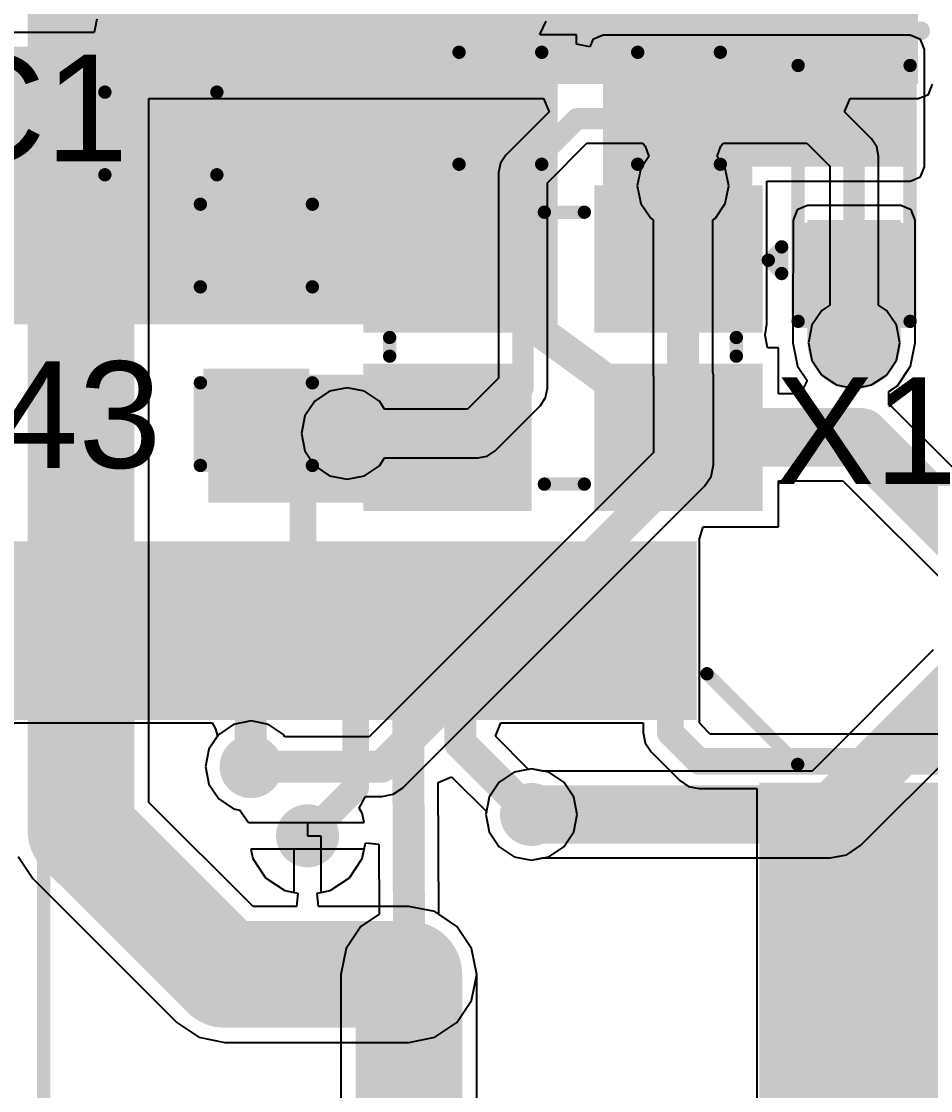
# Model space of a CAD drawing. Header units: millimetres. Extents: x -0.25 to 4.68, y -0.29 to 2.93.
# Drawn here: x 2.9557 to 3.2967, y 1.5314 to 1.9325 of the extents above; entities that cross this region are included whole.
import ezdxf

# ---------------------------------------------------------------- set-up
doc = ezdxf.new("R2010")
doc.units = ezdxf.units.MM
doc.header["$MEASUREMENT"] = 0
for name, color, linetype in [('BottomLayer', 5, 'Continuous'), ('BottomSolder', 6, 'Continuous'), ('Mechanical1', 6, 'Continuous'), ('TopLayer', 1, 'Continuous'), ('TopOverlay', 2, 'Continuous'), ('TopPaste', 8, 'Continuous'), ('TopSolder', 216, 'Continuous'), ('ViaHoleLayer', 16, 'Continuous')]:
    doc.layers.add(name, color=color, linetype=linetype)
doc.styles.add('Arial', font='arial.ttf', dxfattribs={"height": 0.2})

# ---------------------------------------------------------------- blocks, each defined once
blk = doc.blocks.new('ZIO_101954_12')
at = {"layer": 'TopOverlay', "const_width": 0.005}
blk.add_lwpolyline([(0.719, -1.74), (0.719, 0.057)], dxfattribs=at)
blk = doc.blocks.new('SMD3225_4P_41')
at = {"layer": 'TopLayer'}
for points in [[(-0.07086615, 0.05708665), (-0.01574805, 0.05708665), (-0.01574805, 0.00984255), (-0.07086615, 0.00984255)], [(0.01574805, 0.05708665), (0.07086615, 0.05708665), (0.07086615, 0.00984255), (0.01574805, 0.00984255)], [(-0.07086615, -0.00984245), (-0.01574805, -0.00984245), (-0.01574805, -0.05708655), (-0.07086615, -0.05708655)], [(0.01574805, -0.00984245), (0.07086615, -0.00984245), (0.07086615, -0.05708655), (0.01574805, -0.05708655)]]:
    blk.add_hatch(color=1, dxfattribs=at).paths.add_polyline_path(points)
at = {"layer": 'TopPaste'}
for points in [[(-0.07086615, 0.05708665), (-0.01574805, 0.05708665), (-0.01574805, 0.00984255), (-0.07086615, 0.00984255)], [(0.01574805, 0.05708665), (0.07086615, 0.05708665), (0.07086615, 0.00984255), (0.01574805, 0.00984255)], [(-0.07086615, -0.00984245), (-0.01574805, -0.00984245), (-0.01574805, -0.05708655), (-0.07086615, -0.05708655)], [(0.01574805, -0.00984245), (0.07086615, -0.00984245), (0.07086615, -0.05708655), (0.01574805, -0.05708655)]]:
    blk.add_hatch(color=8, dxfattribs=at).paths.add_polyline_path(points)
at = {"layer": 'TopSolder'}
for points in [[(-0.07486615, 0.06108665), (-0.01174805, 0.06108665), (-0.01174805, 0.00584255), (-0.07486615, 0.00584255)], [(0.01174805, 0.06108665), (0.07486615, 0.06108665), (0.07486615, 0.00584255), (0.01174805, 0.00584255)], [(-0.07486615, -0.00584245), (-0.01174805, -0.00584245), (-0.01174805, -0.06108655), (-0.07486615, -0.06108655)], [(0.01174805, -0.00584245), (0.07486615, -0.00584245), (0.07486615, -0.06108655), (0.01174805, -0.06108655)]]:
    blk.add_hatch(color=216, dxfattribs=at).paths.add_polyline_path(points)
at = {"layer": 'TopOverlay', "const_width": 0.005}
for points in [[(0.007, 0.051), (-0.008, 0.051)], [(-0.065, 0.003), (-0.065, -0.004)], [(0.065, 0.003), (0.065, -0.004)], [(-0.082, -0.028), (-0.082, -0.038)], [(-0.077, -0.033), (-0.082, -0.028)], [(-0.077, -0.033), (-0.082, -0.038)], [(0.007, -0.0509999), (-0.008, -0.0509999)]]:
    blk.add_lwpolyline(points, dxfattribs=at)
at = {"layer": 'TopOverlay', "const_width": 0.0025}
for points in [[(-0.00925, 0.051, 1), (-0.00675, 0.051, 1)], [(0.00575, 0.051, 1), (0.00825, 0.051, 1)], [(-0.06625, 0.003, 1), (-0.06375, 0.003, 1)], [(0.06375, 0.003, 1), (0.06625, 0.003, 1)], [(-0.06625, -0.004, 1), (-0.06375, -0.004, 1)], [(0.06375, -0.004, 1), (0.06625, -0.004, 1)], [(-0.08325, -0.028, 1), (-0.08075, -0.028, 1)], [(-0.08325, -0.028, 1), (-0.08075, -0.028, 1)], [(-0.07825, -0.033, 1), (-0.07575, -0.033, 1)], [(-0.07825, -0.033, 1), (-0.07575, -0.033, 1)], [(-0.08325, -0.038, 1), (-0.08075, -0.038, 1)], [(-0.08325, -0.038, 1), (-0.08075, -0.038, 1)], [(-0.00925, -0.0509999, 1), (-0.00675, -0.0509999, 1)], [(0.00575, -0.0509999, 1), (0.00825, -0.0509999, 1)]]:
    blk.add_lwpolyline(points, format="xyb", close=True, dxfattribs=at)
blk = doc.blocks.new('TQFP_100_14_14__43')
at = {"layer": 'TopLayer'}
for points in [[(-0.33267715, -0.1318897), (-0.27362205, -0.1318897), (-0.27362205, -0.1437007), (-0.33267715, -0.1437007)], [(-0.33267715, -0.1515747), (-0.27362205, -0.1515747), (-0.27362205, -0.1633857), (-0.33267715, -0.1633857)], [(-0.33267715, -0.1712597), (-0.27362205, -0.1712597), (-0.27362205, -0.1830707), (-0.33267715, -0.1830707)], [(-0.33267715, -0.1909447), (-0.27362205, -0.1909447), (-0.27362205, -0.2027557), (-0.33267715, -0.2027557)], [(-0.33267715, -0.2106298), (-0.27362205, -0.2106298), (-0.27362205, -0.2224408), (-0.33267715, -0.2224408)], [(-0.33267715, -0.2303149), (-0.27362205, -0.2303149), (-0.27362205, -0.2421259), (-0.33267715, -0.2421259)], [(-0.242126, -0.33267705), (-0.242126, -0.27362195), (-0.230315, -0.27362195), (-0.230315, -0.33267705)], [(-0.222441, -0.33267705), (-0.222441, -0.27362195), (-0.21063, -0.27362195), (-0.21063, -0.33267705)], [(-0.2027559, -0.33267705), (-0.2027559, -0.27362195), (-0.1909449, -0.27362195), (-0.1909449, -0.33267705)], [(-0.1830709, -0.33267705), (-0.1830709, -0.27362195), (-0.1712599, -0.27362195), (-0.1712599, -0.33267705)], [(-0.1633858, -0.33267705), (-0.1633858, -0.27362195), (-0.1515748, -0.27362195), (-0.1515748, -0.33267705)], [(-0.1437008, -0.33267705), (-0.1437008, -0.27362195), (-0.1318898, -0.27362195), (-0.1318898, -0.33267705)], [(-0.1240158, -0.33267705), (-0.1240158, -0.27362195), (-0.1122048, -0.27362195), (-0.1122048, -0.33267705)], [(-0.1043307, -0.33267705), (-0.1043307, -0.27362195), (-0.0925197, -0.27362195), (-0.0925197, -0.33267705)], [(-0.0846457, -0.33267705), (-0.0846457, -0.27362195), (-0.0728347, -0.27362195), (-0.0728347, -0.33267705)], [(-0.0649606, -0.33267705), (-0.0649606, -0.27362195), (-0.0531496, -0.27362195), (-0.0531496, -0.33267705)], [(-0.0452756, -0.33267705), (-0.0452756, -0.27362195), (-0.0334646, -0.27362195), (-0.0334646, -0.33267705)], [(-0.0255906, -0.33267705), (-0.0255906, -0.27362195), (-0.0137796, -0.27362195), (-0.0137796, -0.33267705)], [(-0.005905500000000001, -0.33267705), (-0.005905499999999998, -0.27362195), (0.005905500000000001, -0.27362195), (0.005905499999999998, -0.33267705)]]:
    blk.add_hatch(color=1, dxfattribs=at).paths.add_polyline_path(points)
at = {"layer": 'TopPaste'}
for points in [[(-0.33267715, -0.1318897), (-0.27362205, -0.1318897), (-0.27362205, -0.1437007), (-0.33267715, -0.1437007)], [(-0.33267715, -0.1515747), (-0.27362205, -0.1515747), (-0.27362205, -0.1633857), (-0.33267715, -0.1633857)], [(-0.33267715, -0.1712597), (-0.27362205, -0.1712597), (-0.27362205, -0.1830707), (-0.33267715, -0.1830707)], [(-0.33267715, -0.1909447), (-0.27362205, -0.1909447), (-0.27362205, -0.2027557), (-0.33267715, -0.2027557)], [(-0.33267715, -0.2106298), (-0.27362205, -0.2106298), (-0.27362205, -0.2224408), (-0.33267715, -0.2224408)], [(-0.33267715, -0.2303149), (-0.27362205, -0.2303149), (-0.27362205, -0.2421259), (-0.33267715, -0.2421259)], [(-0.242126, -0.33267705), (-0.242126, -0.27362195), (-0.230315, -0.27362195), (-0.230315, -0.33267705)], [(-0.222441, -0.33267705), (-0.222441, -0.27362195), (-0.21063, -0.27362195), (-0.21063, -0.33267705)], [(-0.2027559, -0.33267705), (-0.2027559, -0.27362195), (-0.1909449, -0.27362195), (-0.1909449, -0.33267705)], [(-0.1830709, -0.33267705), (-0.1830709, -0.27362195), (-0.1712599, -0.27362195), (-0.1712599, -0.33267705)], [(-0.1633858, -0.33267705), (-0.1633858, -0.27362195), (-0.1515748, -0.27362195), (-0.1515748, -0.33267705)], [(-0.1437008, -0.33267705), (-0.1437008, -0.27362195), (-0.1318898, -0.27362195), (-0.1318898, -0.33267705)], [(-0.1240158, -0.33267705), (-0.1240158, -0.27362195), (-0.1122048, -0.27362195), (-0.1122048, -0.33267705)], [(-0.1043307, -0.33267705), (-0.1043307, -0.27362195), (-0.0925197, -0.27362195), (-0.0925197, -0.33267705)], [(-0.0846457, -0.33267705), (-0.0846457, -0.27362195), (-0.0728347, -0.27362195), (-0.0728347, -0.33267705)], [(-0.0649606, -0.33267705), (-0.0649606, -0.27362195), (-0.0531496, -0.27362195), (-0.0531496, -0.33267705)], [(-0.0452756, -0.33267705), (-0.0452756, -0.27362195), (-0.0334646, -0.27362195), (-0.0334646, -0.33267705)], [(-0.0255906, -0.33267705), (-0.0255906, -0.27362195), (-0.0137796, -0.27362195), (-0.0137796, -0.33267705)], [(-0.005905500000000001, -0.33267705), (-0.005905499999999998, -0.27362195), (0.005905500000000001, -0.27362195), (0.005905499999999998, -0.33267705)]]:
    blk.add_hatch(color=8, dxfattribs=at).paths.add_polyline_path(points)
at = {"layer": 'TopSolder'}
for points in [[(-0.33667715, -0.1278897), (-0.26962205, -0.1278897), (-0.26962205, -0.1477007), (-0.33667715, -0.1477007)], [(-0.33667715, -0.1475747), (-0.26962205, -0.1475747), (-0.26962205, -0.1673857), (-0.33667715, -0.1673857)], [(-0.33667715, -0.1672597), (-0.26962205, -0.1672597), (-0.26962205, -0.1870707), (-0.33667715, -0.1870707)], [(-0.33667715, -0.1869447), (-0.26962205, -0.1869447), (-0.26962205, -0.2067557), (-0.33667715, -0.2067557)], [(-0.33667715, -0.2066298), (-0.26962205, -0.2066298), (-0.26962205, -0.2264408), (-0.33667715, -0.2264408)], [(-0.33667715, -0.2263149), (-0.26962205, -0.2263149), (-0.26962205, -0.2461259), (-0.33667715, -0.2461259)], [(-0.246126, -0.33667705), (-0.246126, -0.26962195), (-0.226315, -0.26962195), (-0.226315, -0.33667705)], [(-0.226441, -0.33667705), (-0.226441, -0.26962195), (-0.20663, -0.26962195), (-0.20663, -0.33667705)], [(-0.2067559, -0.33667705), (-0.2067559, -0.26962195), (-0.1869449, -0.26962195), (-0.1869449, -0.33667705)], [(-0.1870709, -0.33667705), (-0.1870709, -0.26962195), (-0.1672599, -0.26962195), (-0.1672599, -0.33667705)], [(-0.1673858, -0.33667705), (-0.1673858, -0.26962195), (-0.1475748, -0.26962195), (-0.1475748, -0.33667705)], [(-0.1477008, -0.33667705), (-0.1477008, -0.26962195), (-0.1278898, -0.26962195), (-0.1278898, -0.33667705)], [(-0.1280158, -0.33667705), (-0.1280158, -0.26962195), (-0.1082048, -0.26962195), (-0.1082048, -0.33667705)], [(-0.1083307, -0.33667705), (-0.1083307, -0.26962195), (-0.0885197, -0.26962195), (-0.0885197, -0.33667705)], [(-0.0886457, -0.33667705), (-0.0886457, -0.26962195), (-0.0688347, -0.26962195), (-0.0688347, -0.33667705)], [(-0.0689606, -0.33667705), (-0.0689606, -0.26962195), (-0.0491496, -0.26962195), (-0.0491496, -0.33667705)], [(-0.0492756, -0.33667705), (-0.0492756, -0.26962195), (-0.0294646, -0.26962195), (-0.0294646, -0.33667705)], [(-0.0295906, -0.33667705), (-0.0295906, -0.26962195), (-0.0097796, -0.26962195), (-0.009779600000000001, -0.33667705)], [(-0.009905500000000001, -0.33667705), (-0.0099055, -0.26962195), (0.009905500000000001, -0.26962195), (0.0099055, -0.33667705)]]:
    blk.add_hatch(color=216, dxfattribs=at).paths.add_polyline_path(points)
at = {"layer": 'TopOverlay', "const_width": 0.005}
blk.add_lwpolyline([(-0.25, -0.2869998), (-0.284, -0.2529998)], dxfattribs=at)
at = {"layer": 'TopOverlay', "const_width": 0.0025}
for points in [[(-0.28525, -0.2529998, 1), (-0.28275, -0.2529998, 1)], [(-0.25125, -0.2869998, 1), (-0.24875, -0.2869998, 1)]]:
    blk.add_lwpolyline(points, format="xyb", close=True, dxfattribs=at)
blk = doc.blocks.new('R___0603_70')
at = {"layer": 'TopLayer'}
for points in [[(-0.015, 0.0175), (-0.015, -0.0175), (-0.045, -0.0175), (-0.045, 0.0175)], [(0.045, 0.0175), (0.045, -0.0175), (0.015, -0.0175), (0.015, 0.0175)]]:
    blk.add_hatch(color=1, dxfattribs=at).paths.add_polyline_path(points)
at = {"layer": 'TopPaste'}
for points in [[(-0.015, 0.0175), (-0.015, -0.0175), (-0.045, -0.0175), (-0.045, 0.0175)], [(0.045, 0.0175), (0.045, -0.0175), (0.015, -0.0175), (0.015, 0.0175)]]:
    blk.add_hatch(color=8, dxfattribs=at).paths.add_polyline_path(points)
at = {"layer": 'TopSolder'}
for points in [[(-0.011, 0.0215), (-0.011, -0.0215), (-0.049, -0.0215), (-0.049, 0.0215)], [(0.049, 0.0215), (0.049, -0.0215), (0.011, -0.0215), (0.011, 0.0215)]]:
    blk.add_hatch(color=216, dxfattribs=at).paths.add_polyline_path(points)
at = {"layer": 'TopOverlay', "const_width": 0.005}
for points in [[(-0.048, 0.021), (0.048, 0.021)], [(-0.048, 0.021), (-0.048, -0.021)], [(0.048, 0.021), (0.048, -0.021)], [(-0.048, -0.021), (0.048, -0.021)]]:
    blk.add_lwpolyline(points, dxfattribs=at)
at = {"layer": 'TopOverlay', "const_width": 0.0025}
for points in [[(-0.04925, 0.021, 1), (-0.04675, 0.021, 1)], [(-0.04925, 0.021, 1), (-0.04675, 0.021, 1)], [(0.04675, 0.021, 1), (0.04925, 0.021, 1)], [(0.04675, 0.021, 1), (0.04925, 0.021, 1)], [(-0.04925, -0.021, 1), (-0.04675, -0.021, 1)], [(-0.04925, -0.021, 1), (-0.04675, -0.021, 1)], [(0.04675, -0.021, 1), (0.04925, -0.021, 1)], [(0.04675, -0.021, 1), (0.04925, -0.021, 1)]]:
    blk.add_lwpolyline(points, format="xyb", close=True, dxfattribs=at)
blk = doc.blocks.new('ZIO_101954_112')
at = {"layer": 'Mechanical1', "const_width": 0.005}
blk.add_lwpolyline([(0.719, -1.74), (0.719, 0.057)], dxfattribs=at)
blk = doc.blocks.new('C___0603_175')
at = {"layer": 'TopLayer'}
for points in [[(-0.015, 0.0175), (-0.015, -0.0175), (-0.045, -0.0175), (-0.045, 0.0175)], [(0.045, 0.0175), (0.045, -0.0175), (0.015, -0.0175), (0.015, 0.0175)]]:
    blk.add_hatch(color=1, dxfattribs=at).paths.add_polyline_path(points)
at = {"layer": 'TopPaste'}
for points in [[(-0.015, 0.0175), (-0.015, -0.0175), (-0.045, -0.0175), (-0.045, 0.0175)], [(0.045, 0.0175), (0.045, -0.0175), (0.015, -0.0175), (0.015, 0.0175)]]:
    blk.add_hatch(color=8, dxfattribs=at).paths.add_polyline_path(points)
at = {"layer": 'TopSolder'}
for points in [[(-0.0126378, 0.0198622), (-0.0126378, -0.0198622), (-0.0473622, -0.0198622), (-0.0473622, 0.0198622)], [(0.0473622, 0.0198622), (0.0473622, -0.0198622), (0.0126378, -0.0198622), (0.0126378, 0.0198622)]]:
    blk.add_hatch(color=216, dxfattribs=at).paths.add_polyline_path(points)
at = {"layer": 'TopOverlay', "const_width": 0.005}
for points in [[(-0.049, 0.021), (-0.018, 0.021)], [(-0.049, 0.021), (-0.049, -0.021)], [(0.018, 0.021), (0.049, 0.021)], [(0.049, 0.021), (0.049, -0.021)], [(-0.049, -0.021), (-0.018, -0.021)], [(0.018, -0.021), (0.049, -0.021)]]:
    blk.add_lwpolyline(points, dxfattribs=at)
at = {"layer": 'TopOverlay', "const_width": 0.0025}
for points in [[(-0.05025, 0.021, 1), (-0.04775, 0.021, 1)], [(-0.05025, 0.021, 1), (-0.04775, 0.021, 1)], [(-0.01925, 0.021, 1), (-0.01675, 0.021, 1)], [(0.01675, 0.021, 1), (0.01925, 0.021, 1)], [(0.04775, 0.021, 1), (0.05025, 0.021, 1)], [(0.04775, 0.021, 1), (0.05025, 0.021, 1)], [(-0.05025, -0.021, 1), (-0.04775, -0.021, 1)], [(-0.05025, -0.021, 1), (-0.04775, -0.021, 1)], [(-0.01925, -0.021, 1), (-0.01675, -0.021, 1)], [(0.01675, -0.021, 1), (0.01925, -0.021, 1)], [(0.04775, -0.021, 1), (0.05025, -0.021, 1)], [(0.04775, -0.021, 1), (0.05025, -0.021, 1)]]:
    blk.add_lwpolyline(points, format="xyb", close=True, dxfattribs=at)
blk = doc.blocks.new('C___0603_176')
at = {"layer": 'TopLayer'}
for points in [[(-0.015, 0.0175), (-0.015, -0.0175), (-0.045, -0.0175), (-0.045, 0.0175)], [(0.045, 0.0175), (0.045, -0.0175), (0.015, -0.0175), (0.015, 0.0175)]]:
    blk.add_hatch(color=1, dxfattribs=at).paths.add_polyline_path(points)
at = {"layer": 'TopPaste'}
for points in [[(-0.015, 0.0175), (-0.015, -0.0175), (-0.045, -0.0175), (-0.045, 0.0175)], [(0.045, 0.0175), (0.045, -0.0175), (0.015, -0.0175), (0.015, 0.0175)]]:
    blk.add_hatch(color=8, dxfattribs=at).paths.add_polyline_path(points)
at = {"layer": 'TopSolder'}
for points in [[(-0.0126378, 0.0198622), (-0.0126378, -0.0198622), (-0.0473622, -0.0198622), (-0.0473622, 0.0198622)], [(0.0473622, 0.0198622), (0.0473622, -0.0198622), (0.0126378, -0.0198622), (0.0126378, 0.0198622)]]:
    blk.add_hatch(color=216, dxfattribs=at).paths.add_polyline_path(points)
at = {"layer": 'TopOverlay', "const_width": 0.005}
for points in [[(-0.049, 0.021), (-0.018, 0.021)], [(-0.049, -0.021), (-0.049, 0.021)], [(0.018, 0.021), (0.049, 0.021)], [(0.049, -0.021), (0.049, 0.021)], [(-0.049, -0.021), (-0.018, -0.021)], [(0.018, -0.021), (0.049, -0.021)]]:
    blk.add_lwpolyline(points, dxfattribs=at)
at = {"layer": 'TopOverlay', "const_width": 0.0025}
for points in [[(-0.05025, 0.021, 1), (-0.04775, 0.021, 1)], [(-0.05025, 0.021, 1), (-0.04775, 0.021, 1)], [(-0.01925, 0.021, 1), (-0.01675, 0.021, 1)], [(0.01675, 0.021, 1), (0.01925, 0.021, 1)], [(0.04775, 0.021, 1), (0.05025, 0.021, 1)], [(0.04775, 0.021, 1), (0.05025, 0.021, 1)], [(-0.05025, -0.021, 1), (-0.04775, -0.021, 1)], [(-0.05025, -0.021, 1), (-0.04775, -0.021, 1)], [(-0.01925, -0.021, 1), (-0.01675, -0.021, 1)], [(0.01675, -0.021, 1), (0.01925, -0.021, 1)], [(0.04775, -0.021, 1), (0.05025, -0.021, 1)], [(0.04775, -0.021, 1), (0.05025, -0.021, 1)]]:
    blk.add_lwpolyline(points, format="xyb", close=True, dxfattribs=at)
blk = doc.blocks.new('C___0603_213')
at = {"layer": 'TopLayer'}
for points in [[(-0.015, 0.0175), (-0.015, -0.0175), (-0.045, -0.0175), (-0.045, 0.0175)], [(0.045, 0.0175), (0.045, -0.0175), (0.015, -0.0175), (0.015, 0.0175)]]:
    blk.add_hatch(color=1, dxfattribs=at).paths.add_polyline_path(points)
at = {"layer": 'TopPaste'}
for points in [[(-0.015, 0.0175), (-0.015, -0.0175), (-0.045, -0.0175), (-0.045, 0.0175)], [(0.045, 0.0175), (0.045, -0.0175), (0.015, -0.0175), (0.015, 0.0175)]]:
    blk.add_hatch(color=8, dxfattribs=at).paths.add_polyline_path(points)
at = {"layer": 'TopSolder'}
for points in [[(-0.0126378, 0.0198622), (-0.0126378, -0.0198622), (-0.0473622, -0.0198622), (-0.0473622, 0.0198622)], [(0.0473622, 0.0198622), (0.0473622, -0.0198622), (0.0126378, -0.0198622), (0.0126378, 0.0198622)]]:
    blk.add_hatch(color=216, dxfattribs=at).paths.add_polyline_path(points)
at = {"layer": 'TopOverlay', "const_width": 0.005}
for points in [[(-0.049, 0.021), (-0.018, 0.021)], [(-0.049, 0.021), (-0.049, -0.021)], [(0.018, 0.021), (0.049, 0.021)], [(0.049, 0.021), (0.049, -0.021)], [(-0.049, -0.021), (-0.018, -0.021)], [(0.018, -0.021), (0.049, -0.021)]]:
    blk.add_lwpolyline(points, dxfattribs=at)
at = {"layer": 'TopOverlay', "const_width": 0.0025}
for points in [[(-0.05025, 0.021, 1), (-0.04775, 0.021, 1)], [(-0.05025, 0.021, 1), (-0.04775, 0.021, 1)], [(-0.01925, 0.021, 1), (-0.01675, 0.021, 1)], [(0.01675, 0.021, 1), (0.01925, 0.021, 1)], [(0.04775, 0.021, 1), (0.05025, 0.021, 1)], [(0.04775, 0.021, 1), (0.05025, 0.021, 1)], [(-0.05025, -0.021, 1), (-0.04775, -0.021, 1)], [(-0.05025, -0.021, 1), (-0.04775, -0.021, 1)], [(-0.01925, -0.021, 1), (-0.01675, -0.021, 1)], [(0.01675, -0.021, 1), (0.01925, -0.021, 1)], [(0.04775, -0.021, 1), (0.05025, -0.021, 1)], [(0.04775, -0.021, 1), (0.05025, -0.021, 1)]]:
    blk.add_lwpolyline(points, format="xyb", close=True, dxfattribs=at)

msp = doc.modelspace()

# ---------------------------------------------------------------- hatches: boundary and pattern name
at = {"layer": 'BottomLayer'}
msp.add_hatch(color=5, dxfattribs=at).paths.add_polyline_path([(2.958, 1.909), (3.292, 1.909), (3.292, 2.017), (2.958, 2.017)])
h = msp.add_hatch(color=5, dxfattribs=at)
edge = h.paths.add_edge_path()
edge.add_arc((3.2038226, 1.8708226), 0.011811, 0, 360)
h = msp.add_hatch(color=5, dxfattribs=at)
edge = h.paths.add_edge_path()
edge.add_arc((3.268, 1.812), 0.011811, 0, 360)
h = msp.add_hatch(color=5, dxfattribs=at)
edge = h.paths.add_edge_path()
edge.add_arc((3.0778226, 1.7779486), 0.011811, 0, 360)
h = msp.add_hatch(color=5, dxfattribs=at)
edge = h.paths.add_edge_path()
edge.add_arc((3.0418226, 1.6529486), 0.011811, 0, 360)
h = msp.add_hatch(color=5, dxfattribs=at)
edge = h.paths.add_edge_path()
edge.add_arc((3.147, 1.635), 0.011811, 0, 360)
h = msp.add_hatch(color=5, dxfattribs=at)
edge = h.paths.add_edge_path()
edge.add_arc((3.063, 1.627), 0.011811, 0, 360)
h = msp.add_hatch(color=5, dxfattribs=at)
edge = h.paths.add_edge_path()
edge.add_arc((3.101, 1.575), 0.011811, 0, 360)
at = {"layer": 'BottomSolder'}
h = msp.add_hatch(color=6, dxfattribs=at)
edge = h.paths.add_edge_path()
edge.add_arc((3.2038226, 1.8708226), 0.0059055, 0, 360)
h = msp.add_hatch(color=6, dxfattribs=at)
edge = h.paths.add_edge_path()
edge.add_arc((3.268, 1.812), 0.0059055, 0, 360)
h = msp.add_hatch(color=6, dxfattribs=at)
edge = h.paths.add_edge_path()
edge.add_arc((3.0778226, 1.7779486), 0.0059055, 0, 360)
h = msp.add_hatch(color=6, dxfattribs=at)
edge = h.paths.add_edge_path()
edge.add_arc((3.0418226, 1.6529486), 0.0059055, 0, 360)
h = msp.add_hatch(color=6, dxfattribs=at)
edge = h.paths.add_edge_path()
edge.add_arc((3.147, 1.635), 0.0059055, 0, 360)
h = msp.add_hatch(color=6, dxfattribs=at)
edge = h.paths.add_edge_path()
edge.add_arc((3.063, 1.627), 0.0059055, 0, 360)
h = msp.add_hatch(color=6, dxfattribs=at)
edge = h.paths.add_edge_path()
edge.add_arc((3.101, 1.575), 0.0059055, 0, 360)
at = {"layer": 'TopLayer'}
for points in [[(2.88, 1.8189486), (3.1432084, 1.8189486), (3.1432084, 1.923), (2.88, 1.923)], [(3.116, 1.8189486), (3.1568226, 1.8189486), (3.1568226, 1.9219486), (3.116, 1.9219486)], [(3.1388226, 1.8709486), (3.1568226, 1.8709486), (3.1568226, 1.9219486), (3.1388226, 1.9219486)], [(3.1738226, 1.8189486), (3.2298226, 1.8189486), (3.2298226, 1.9219486), (3.1738226, 1.9219486)], [(3.174, 1.878), (3.289, 1.878), (3.289, 1.9219486), (3.174, 1.9219486)], [(3.2505, 1.822), (3.2855, 1.822), (3.2855, 1.858), (3.2505, 1.858)], [(3.0258226, 1.7519486), (3.1438226, 1.7519486), (3.1438226, 1.7999486), (3.0258226, 1.7999486)]]:
    msp.add_hatch(color=1, dxfattribs=at).paths.add_polyline_path(points)
h = msp.add_hatch(color=1, dxfattribs=at)
edge = h.paths.add_edge_path()
edge.add_arc((3.2038226, 1.8708226), 0.011811, 0, 360)
h = msp.add_hatch(color=1, dxfattribs=at)
edge = h.paths.add_edge_path()
edge.add_arc((3.268, 1.812), 0.011811, 0, 360)
h = msp.add_hatch(color=1, dxfattribs=at)
edge = h.paths.add_edge_path()
edge.add_arc((3.0778226, 1.7779486), 0.011811, 0, 360)
h = msp.add_hatch(color=1, dxfattribs=at)
edge = h.paths.add_edge_path()
edge.add_arc((3.0418226, 1.6529486), 0.011811, 0, 360)
h = msp.add_hatch(color=1, dxfattribs=at)
edge = h.paths.add_edge_path()
edge.add_arc((3.147, 1.635), 0.011811, 0, 360)
h = msp.add_hatch(color=1, dxfattribs=at)
edge = h.paths.add_edge_path()
edge.add_arc((3.063, 1.627), 0.011811, 0, 360)
h = msp.add_hatch(color=1, dxfattribs=at)
edge = h.paths.add_edge_path()
edge.add_arc((3.101, 1.575), 0.011811, 0, 360)
at = {"layer": 'TopSolder'}
h = msp.add_hatch(color=216, dxfattribs=at)
edge = h.paths.add_edge_path()
edge.add_arc((3.2038226, 1.8708226), 0.0059055, 0, 360)
h = msp.add_hatch(color=216, dxfattribs=at)
edge = h.paths.add_edge_path()
edge.add_arc((3.268, 1.812), 0.0059055, 0, 360)
h = msp.add_hatch(color=216, dxfattribs=at)
edge = h.paths.add_edge_path()
edge.add_arc((3.0778226, 1.7779486), 0.0059055, 0, 360)
h = msp.add_hatch(color=216, dxfattribs=at)
edge = h.paths.add_edge_path()
edge.add_arc((3.0418226, 1.6529486), 0.0059055, 0, 360)
h = msp.add_hatch(color=216, dxfattribs=at)
edge = h.paths.add_edge_path()
edge.add_arc((3.147, 1.635), 0.0059055, 0, 360)
h = msp.add_hatch(color=216, dxfattribs=at)
edge = h.paths.add_edge_path()
edge.add_arc((3.063, 1.627), 0.0059055, 0, 360)
h = msp.add_hatch(color=216, dxfattribs=at)
edge = h.paths.add_edge_path()
edge.add_arc((3.101, 1.575), 0.0059055, 0, 360)
at = {"layer": 'ViaHoleLayer'}
h = msp.add_hatch(color=16, dxfattribs=at)
edge = h.paths.add_edge_path()
edge.add_arc((3.2038226, 1.8708226), 0.0059055, 0, 360)
h = msp.add_hatch(color=16, dxfattribs=at)
edge = h.paths.add_edge_path()
edge.add_arc((3.268, 1.812), 0.0059055, 0, 360)
h = msp.add_hatch(color=16, dxfattribs=at)
edge = h.paths.add_edge_path()
edge.add_arc((3.0778226, 1.7779486), 0.0059055, 0, 360)
h = msp.add_hatch(color=16, dxfattribs=at)
edge = h.paths.add_edge_path()
edge.add_arc((3.0418226, 1.6529486), 0.0059055, 0, 360)
h = msp.add_hatch(color=16, dxfattribs=at)
edge = h.paths.add_edge_path()
edge.add_arc((3.147, 1.635), 0.0059055, 0, 360)
h = msp.add_hatch(color=16, dxfattribs=at)
edge = h.paths.add_edge_path()
edge.add_arc((3.063, 1.627), 0.0059055, 0, 360)
h = msp.add_hatch(color=16, dxfattribs=at)
edge = h.paths.add_edge_path()
edge.add_arc((3.101, 1.575), 0.0059055, 0, 360)

# ---------------------------------------------------------------- linework, layer by layer
at = {"layer": 'BottomLayer'}
for p, q in [((3.2958269, 1.9051731), (3.297412, 1.909)), ((3.0034898, 1.6395582), (3.0034898, 1.903588)), ((3.0034898, 1.903588), (3.1515396, 1.903588)), ((3.1515396, 1.903588), (3.1536107, 1.898588)), ((3.2643892, 1.898588), (3.2664603, 1.903588)), ((3.2664603, 1.903588), (3.292, 1.903588)), ((3.292, 1.903588), (3.2958269, 1.9051731)), ((3.1536107, 1.898588), (3.137334, 1.8823112)), ((3.2744886, 1.8884886), (3.2643892, 1.898588)), ((3.1529989, 1.8720217), (3.167801, 1.8868237)), ((3.167801, 1.8868237), (3.1887401, 1.8868237)), ((3.1887401, 1.8868237), (3.1895862, 1.8857152)), ((3.1895862, 1.8857152), (3.1909549, 1.8818237)), ((3.2166903, 1.8818237), (3.218059, 1.8857152)), ((3.218059, 1.8857152), (3.2189051, 1.8868237)), ((3.2189051, 1.8868237), (3.2501991, 1.8868237)), ((3.2501991, 1.8868237), (3.2588237, 1.8781991)), ((3.2764778, 1.8855116), (3.2744886, 1.8884886)), ((3.2771763, 1.882), (3.2764778, 1.8855116)), ((3.137334, 1.8823112), (3.1353448, 1.8793342)), ((3.1909549, 1.8818237), (3.187987, 1.8773819)), ((3.2196582, 1.8773819), (3.2166903, 1.8818237)), ((3.2771763, 1.8260869), (3.2771763, 1.882)), ((3.1353448, 1.8793342), (3.1346463, 1.8758226)), ((3.187987, 1.8773819), (3.1866823, 1.8708226)), ((3.2209629, 1.8708226), (3.2196582, 1.8773819)), ((3.2588237, 1.8781991), (3.2588237, 1.8260869)), ((3.1346463, 1.8758226), (3.1346463, 1.7987495)), ((3.1529989, 1.7949486), (3.1529989, 1.8720217)), ((3.1866823, 1.8708226), (3.187987, 1.8642633)), ((3.2196582, 1.8642633), (3.2209629, 1.8708226)), ((3.187987, 1.8642633), (3.1917026, 1.8587026)), ((3.2159426, 1.8587026), (3.2196582, 1.8642633)), ((3.1917026, 1.8587026), (3.1926071, 1.8580982)), ((3.1926071, 1.8580982), (3.1926071, 1.8)), ((3.2150381, 1.8580982), (3.2159426, 1.8587026)), ((3.2150381, 1.8008919), (3.2150381, 1.8580982)), ((3.2588237, 1.8260869), (3.25588, 1.82412)), ((3.28012, 1.82412), (3.2771763, 1.8260869)), ((3.25588, 1.82412), (3.2521644, 1.8185593)), ((3.2838356, 1.8185593), (3.28012, 1.82412)), ((3.2521644, 1.8185593), (3.2508597, 1.812)), ((3.2851403, 1.812), (3.2838356, 1.8185593)), ((3.2508597, 1.812), (3.2521644, 1.8054407)), ((3.2838356, 1.8054407), (3.2851403, 1.812)), ((3.2521644, 1.8054407), (3.25588, 1.79988)), ((3.28012, 1.79988), (3.2838356, 1.8054407)), ((3.1346463, 1.7987495), (3.1230217, 1.7871249)), ((3.1926071, 1.8), (3.1927845, 1.7991081)), ((3.1927845, 1.7991081), (3.1927845, 1.7707716)), ((3.2152155, 1.8), (3.2150381, 1.8008919)), ((3.2152155, 1.7661265), (3.2152155, 1.8)), ((3.25588, 1.79988), (3.2614407, 1.7961644)), ((3.2745593, 1.7961644), (3.28012, 1.79988)), ((3.0712633, 1.7937842), (3.0657026, 1.7900686)), ((3.0778226, 1.7950889), (3.0712633, 1.7937842)), ((3.0843819, 1.7937842), (3.0778226, 1.7950889)), ((3.0899426, 1.7900686), (3.0843819, 1.7937842)), ((3.1523004, 1.7914369), (3.1529989, 1.7949486)), ((3.2614407, 1.7961644), (3.268, 1.7948597)), ((3.268, 1.7948597), (3.2745593, 1.7961644)), ((3.0657026, 1.7900686), (3.061987, 1.7845079)), ((3.0919095, 1.7871249), (3.0899426, 1.7900686)), ((3.1503112, 1.78846), (3.1523004, 1.7914369)), ((3.1230217, 1.7871249), (3.0919095, 1.7871249)), ((3.1333112, 1.77146), (3.1503112, 1.78846)), ((3.061987, 1.7845079), (3.0606823, 1.7779486)), ((3.0606823, 1.7779486), (3.061987, 1.7713893)), ((3.061987, 1.7713893), (3.0657026, 1.7658286)), ((3.1927845, 1.7707716), (3.0861769, 1.6641641)), ((3.1268226, 1.7687723), (3.1303342, 1.7694708)), ((3.1303342, 1.7694708), (3.1333112, 1.77146)), ((3.0657026, 1.7658286), (3.0712633, 1.762113)), ((3.0843819, 1.762113), (3.0899426, 1.7658286)), ((3.0899426, 1.7658286), (3.0919095, 1.7687723)), ((3.0919095, 1.7687723), (3.1268226, 1.7687723)), ((3.2143618, 1.761834), (3.2152156, 1.766126)), ((3.2152156, 1.766126), (3.2152155, 1.7661265)), ((3.0712633, 1.762113), (3.0778226, 1.7608083)), ((3.0778226, 1.7608083), (3.0843819, 1.762113)), ((3.2119306, 1.7581954), (3.2143618, 1.761834)), ((3.0987532, 1.645018), (3.2119303, 1.7581952)), ((3.2119303, 1.7581952), (3.2119306, 1.7581954)), ((3.2976865, 1.6967573), (3.2522427, 1.6513135)), ((3.2705354, 1.6234646), (3.3228041, 1.6757333)), ((3.0352633, 1.6687842), (3.0297026, 1.6650686)), ((3.0418226, 1.6700889), (3.0352633, 1.6687842)), ((3.0483819, 1.6687842), (3.0418226, 1.6700889)), ((3.0539426, 1.6650686), (3.0483819, 1.6687842)), ((3.0297026, 1.6650686), (3.025987, 1.6595079)), ((3.054547, 1.6641641), (3.0539426, 1.6650686)), ((3.0861769, 1.6641641), (3.054547, 1.6641641)), ((3.025987, 1.6595079), (3.0246823, 1.6529486)), ((3.0246823, 1.6529486), (3.025987, 1.6463893)), ((3.1404407, 1.6508356), (3.13488, 1.64712)), ((3.147, 1.6521403), (3.1404407, 1.6508356)), ((3.1511567, 1.6513135), (3.147, 1.6521403)), ((3.2522427, 1.6513135), (3.1511567, 1.6513135)), ((3.025987, 1.6463893), (3.0297026, 1.6408286)), ((3.0951146, 1.6425868), (3.0987532, 1.645018)), ((3.13488, 1.64712), (3.1311644, 1.6415593)), ((3.0297026, 1.6408286), (3.0352633, 1.637113)), ((3.0823339, 1.6373235), (3.084691, 1.6417331)), ((3.084691, 1.6417331), (3.0908221, 1.6417331)), ((3.0908221, 1.6417331), (3.0908226, 1.641733)), ((3.0908226, 1.641733), (3.0951146, 1.6425868)), ((3.1311644, 1.6415593), (3.1298597, 1.635)), ((3.0425582, 1.6004898), (3.0034898, 1.6395582)), ((3.0352633, 1.637113), (3.0376522, 1.6366378)), ((3.0376522, 1.6366378), (3.0408998, 1.632)), ((3.0835455, 1.6355102), (3.0823339, 1.6373235)), ((3.0842437, 1.632), (3.0835455, 1.6355102)), ((3.1298597, 1.635), (3.1311644, 1.6284407)), ((3.0408998, 1.632), (3.0842437, 1.632)), ((3.1311644, 1.6284407), (3.13488, 1.62288)), ((3.0842437, 1.622), (3.0417563, 1.622)), ((3.0417563, 1.622), (3.0424545, 1.6184898)), ((3.0835455, 1.6184898), (3.0842437, 1.622)), ((3.13488, 1.62288), (3.1404407, 1.6191644)), ((3.2652429, 1.6199283), (3.2705354, 1.6234646)), ((2.9544505, 1.6192455), (2.959976, 1.610976)), ((3.0424545, 1.6184898), (3.0472751, 1.6112751)), ((3.0787249, 1.6112751), (3.0835455, 1.6184898)), ((3.1404407, 1.6191644), (3.147, 1.6178597)), ((3.147, 1.6178597), (3.1511567, 1.6186865)), ((3.1511567, 1.6186865), (3.259, 1.6186865)), ((3.259, 1.6186865), (3.2652429, 1.6199283)), ((2.959976, 1.610976), (3.013976, 1.556976)), ((3.0472751, 1.6112751), (3.0544898, 1.6064545)), ((3.0715102, 1.6064545), (3.0787249, 1.6112751)), ((3.0544898, 1.6064545), (3.0593396, 1.6054898)), ((3.0593396, 1.6054898), (3.0588471, 1.6004898)), ((3.0666604, 1.6054898), (3.0715102, 1.6064545)), ((3.0671529, 1.6004898), (3.0666604, 1.6054898)), ((3.0588471, 1.6004898), (3.0425582, 1.6004898)), ((3.101, 1.6004898), (3.0671529, 1.6004898)), ((3.1107545, 1.5985495), (3.101, 1.6004898)), ((3.119024, 1.593024), (3.1107545, 1.5985495)), ((3.1245495, 1.5847545), (3.119024, 1.593024)), ((3.1264898, 1.575), (3.1245495, 1.5847545)), ((3.1245495, 1.5652455), (3.1264898, 1.575)), ((3.119024, 1.556976), (3.1245495, 1.5652455)), ((3.013976, 1.556976), (3.0222454, 1.5514505)), ((3.1107545, 1.5514505), (3.119024, 1.556976)), ((3.0222454, 1.5514505), (3.032, 1.5495102)), ((3.032, 1.5495102), (3.101, 1.5495102)), ((3.101, 1.5495102), (3.1107545, 1.5514505))]:
    msp.add_line(p, q, dxfattribs=at)
for points, const_width in [([(2.978, 1.629), (2.978, 1.944)], 0.04), ([(3.1438226, 1.8758226), (3.164, 1.896)], 0.008), ([(3.164, 1.896), (3.254, 1.896)], 0.008), ([(3.254, 1.896), (3.268, 1.882)], 0.008), ([(3.268, 1.812), (3.268, 1.882)], 0.008), ([(3.1438226, 1.7949486), (3.1438226, 1.8758226)], 0.008), ([(3.2038226, 1.8), (3.2038226, 1.8708226)], 0.012), ([(3.204, 1.766126), (3.204, 1.8)], 0.012), ([(3.1268226, 1.7779486), (3.1438226, 1.7949486)], 0.008), ([(3.0778226, 1.7779486), (3.1268226, 1.7779486)], 0.008), ([(3.0908226, 1.6529486), (3.204, 1.766126)], 0.012), ([(3.259, 1.635), (3.314, 1.69)], 0.022), ([(3.0418226, 1.6529486), (3.0908226, 1.6529486)], 0.012), ([(2.978, 1.629), (3.032, 1.575)], 0.04), ([(3.147, 1.635), (3.259, 1.635)], 0.022), ([(3.032, 1.575), (3.101, 1.575)], 0.04)]:
    msp.add_lwpolyline(points, dxfattribs=dict(at, const_width=const_width))
for points, const_width in [([(2.968, 1.944, 1), (2.988, 1.944, 1)], 0.02), ([(3.162, 1.896, 1), (3.166, 1.896, 1)], 0.004), ([(3.162, 1.896, 1), (3.166, 1.896, 1)], 0.004), ([(3.252, 1.896, 1), (3.256, 1.896, 1)], 0.004), ([(3.252, 1.896, 1), (3.256, 1.896, 1)], 0.004), ([(3.266, 1.882, 1), (3.27, 1.882, 1)], 0.004), ([(3.266, 1.882, 1), (3.27, 1.882, 1)], 0.004), ([(3.1418226, 1.8758226, 1), (3.1458226, 1.8758226, 1)], 0.004), ([(3.1418226, 1.8758226, 1), (3.1458226, 1.8758226, 1)], 0.004), ([(3.2008226, 1.8708226, 1), (3.2068226, 1.8708226, 1)], 0.006), ([(3.266, 1.812, 1), (3.27, 1.812, 1)], 0.004), ([(3.2008226, 1.8, 1), (3.2068226, 1.8, 1)], 0.006), ([(3.201, 1.8, 1), (3.207, 1.8, 1)], 0.006), ([(3.1418226, 1.7949486, 1), (3.1458226, 1.7949486, 1)], 0.004), ([(3.1418226, 1.7949486, 1), (3.1458226, 1.7949486, 1)], 0.004), ([(3.0758226, 1.7779486, 1), (3.0798226, 1.7779486, 1)], 0.004), ([(3.1248226, 1.7779486, 1), (3.1288226, 1.7779486, 1)], 0.004), ([(3.1248226, 1.7779486, 1), (3.1288226, 1.7779486, 1)], 0.004), ([(3.201, 1.766126, 1), (3.207, 1.766126, 1)], 0.006), ([(3.201, 1.766126, 1), (3.207, 1.766126, 1)], 0.006), ([(3.0388226, 1.6529486, 1), (3.0448226, 1.6529486, 1)], 0.006), ([(3.0878226, 1.6529486, 1), (3.0938226, 1.6529486, 1)], 0.006), ([(3.0878226, 1.6529486, 1), (3.0938226, 1.6529486, 1)], 0.006), ([(2.968, 1.629, 1), (2.988, 1.629, 1)], 0.02), ([(2.968, 1.629, 1), (2.988, 1.629, 1)], 0.02), ([(3.1415, 1.635, 1), (3.1525, 1.635, 1)], 0.011), ([(3.2535, 1.635, 1), (3.2645, 1.635, 1)], 0.011), ([(3.2535, 1.635, 1), (3.2645, 1.635, 1)], 0.011), ([(3.022, 1.575, 1), (3.042, 1.575, 1)], 0.02), ([(3.022, 1.575, 1), (3.042, 1.575, 1)], 0.02), ([(3.091, 1.575, 1), (3.111, 1.575, 1)], 0.02)]:
    msp.add_lwpolyline(points, format="xyb", close=True, dxfattribs=dict(at, const_width=const_width))
at = {"layer": 'TopLayer'}
for p, q in [((2.9840106, 1.933412), (2.983016, 1.928412)), ((3.1501538, 1.927588), (3.1525186, 1.932588)), ((2.983016, 1.928412), (2.88, 1.928412)), ((3.1502681, 1.9274486), (3.1501538, 1.927588)), ((3.1638226, 1.9274486), (3.1502681, 1.9274486)), ((3.1638226, 1.9239379), (3.1638226, 1.9274486)), ((3.1699957, 1.9257755), (3.1688226, 1.9229433)), ((3.1738226, 1.9273606), (3.1699957, 1.9257755)), ((3.289, 1.9273606), (3.1738226, 1.9273606)), ((3.2928269, 1.9257755), (3.289, 1.9273606)), ((3.294412, 1.9219486), (3.2928269, 1.9257755)), ((3.1688226, 1.9229433), (3.1638226, 1.9239379)), ((3.294412, 1.878), (3.294412, 1.9219486)), ((3.2928269, 1.8741731), (3.294412, 1.878)), ((3.289, 1.872588), (3.2928269, 1.8741731)), ((3.2352346, 1.8197503), (3.2352346, 1.872588)), ((3.2352346, 1.872588), (3.289, 1.872588)), ((3.2466731, 1.8618269), (3.245088, 1.858)), ((3.2505, 1.863412), (3.2466731, 1.8618269)), ((3.2855, 1.863412), (3.2505, 1.863412)), ((3.2893269, 1.8618269), (3.2855, 1.863412)), ((3.290912, 1.858), (3.2893269, 1.8618269)), ((3.245088, 1.858), (3.245088, 1.8381448)), ((3.290912, 1.8381448), (3.290912, 1.858)), ((3.245088, 1.8381448), (3.2450592, 1.838)), ((3.2450592, 1.838), (3.2450592, 1.812)), ((3.2909408, 1.838), (3.290912, 1.8381448)), ((3.2909408, 1.812), (3.2909408, 1.838)), ((3.2346889, 1.8147911), (3.2352347, 1.8189487)), ((3.2352347, 1.8189487), (3.2352346, 1.8197503)), ((3.235449, 1.810106), (3.2346889, 1.8147911)), ((3.2396887, 1.810106), (3.235449, 1.810106)), ((3.2396887, 1.7927975), (3.2396887, 1.810106)), ((3.2450592, 1.812), (3.2468055, 1.8032209)), ((3.2891945, 1.8032209), (3.2909408, 1.812)), ((3.2468055, 1.8032209), (3.2504293, 1.7977975)), ((3.2842216, 1.7957784), (3.2891945, 1.8032209)), ((3.2504293, 1.7977975), (3.2479249, 1.7927975)), ((3.281072, 1.7936739), (3.2842216, 1.7957784)), ((3.281072, 1.7886738), (3.281072, 1.7936739)), ((3.2479249, 1.7927975), (3.2396887, 1.7927975)), ((3.2820514, 1.7880194), (3.281072, 1.7886738)), ((3.3449228, 1.725148), (3.2820514, 1.7880194)), ((3.2396887, 1.742862), (3.2396887, 1.7601705)), ((3.2396887, 1.7601705), (3.2637587, 1.7601705)), ((3.2637587, 1.7601705), (3.3266301, 1.6972991)), ((3.2099487, 1.738476), (3.2114312, 1.742862)), ((3.2114312, 1.742862), (3.2396887, 1.742862)), ((3.2099486, 1.6694213), (3.2099486, 1.738476)), ((3.2099486, 1.738476), (3.2099487, 1.738476)), ((2.7156966, 1.6694211), (3.0272168, 1.6694211)), ((3.0272168, 1.6694211), (3.0285319, 1.6671183)), ((3.1334401, 1.6644211), (3.1355112, 1.6694211)), ((3.1355112, 1.6694211), (3.1888472, 1.6694211)), ((3.1888472, 1.6694211), (3.1888472, 1.6657281)), ((3.2099487, 1.6694212), (3.2099486, 1.6694213)), ((3.2099488, 1.6694212), (3.2099487, 1.6694212)), ((3.2131655, 1.6660249), (3.2099488, 1.6694212)), ((3.0285319, 1.6671183), (3.0292699, 1.6644211)), ((3.1888472, 1.6657281), (3.1896233, 1.6618263)), ((3.2140459, 1.6651445), (3.2131655, 1.6660249)), ((3.3150514, 1.6651445), (3.2140459, 1.6651445)), ((3.0292699, 1.6644211), (3.025987, 1.6595079)), ((3.1459331, 1.6519281), (3.1334401, 1.6644211)), ((3.1896233, 1.6618263), (3.1918335, 1.6585185)), ((3.025987, 1.6595079), (3.0246823, 1.6529486)), ((3.1918335, 1.6585185), (3.202613, 1.647739)), ((3.0246823, 1.6529486), (3.025987, 1.6463893)), ((3.1120511, 1.6470165), (3.1170433, 1.6490955)), ((3.1170433, 1.6490955), (3.1300719, 1.6360669)), ((3.147, 1.6521403), (3.1459331, 1.6519281)), ((3.1535593, 1.6508356), (3.147, 1.6521403)), ((3.15912, 1.64712), (3.1535593, 1.6508356)), ((3.025987, 1.6463893), (3.0297026, 1.6408286)), ((3.1122402, 1.5975568), (3.1120511, 1.6470165)), ((3.1628356, 1.6415593), (3.15912, 1.64712)), ((3.202613, 1.647739), (3.2059208, 1.6455288)), ((3.2059208, 1.6455288), (3.2098226, 1.6447527)), ((3.2098226, 1.6447527), (3.2314447, 1.6447527)), ((3.2314447, 1.6447527), (3.2314447, 1.6064289)), ((3.0297026, 1.6408286), (3.0352633, 1.637113)), ((3.1641403, 1.635), (3.1628356, 1.6415593)), ((3.0352633, 1.637113), (3.0376522, 1.6366378)), ((3.0376522, 1.6366378), (3.0408998, 1.632)), ((3.1300719, 1.6360669), (3.1298597, 1.635)), ((3.1298597, 1.635), (3.1311644, 1.6284407)), ((3.1628356, 1.6284407), (3.1641403, 1.635)), ((3.0408998, 1.632), (3.063, 1.632)), ((3.063, 1.632), (3.063, 1.627)), ((3.063, 1.627), (3.068, 1.627)), ((3.068, 1.627), (3.068, 1.6057563)), ((3.1311644, 1.6284407), (3.13488, 1.62288)), ((3.15912, 1.62288), (3.1628356, 1.6284407)), ((3.058, 1.622), (3.0417563, 1.622)), ((3.0417563, 1.622), (3.0424545, 1.6184898)), ((3.058, 1.6057563), (3.058, 1.622)), ((3.0835455, 1.6184898), (3.0847067, 1.6243275)), ((3.0847067, 1.6243275), (3.0897086, 1.6238445)), ((3.0897086, 1.6238445), (3.089809, 1.5975896)), ((3.13488, 1.62288), (3.1404407, 1.6191644)), ((3.1535593, 1.6191644), (3.15912, 1.62288)), ((3.0424545, 1.6184898), (3.0472751, 1.6112751)), ((3.0787249, 1.6112751), (3.0835455, 1.6184898)), ((3.1404407, 1.6191644), (3.147, 1.6178597)), ((3.147, 1.6178597), (3.1535593, 1.6191644)), ((3.0472751, 1.6112751), (3.0544898, 1.6064545)), ((3.0715102, 1.6064545), (3.0787249, 1.6112751)), ((3.0544898, 1.6064545), (3.058, 1.6057563)), ((3.068, 1.6057563), (3.0715102, 1.6064545)), ((3.2314447, 1.6064289), (3.2314447, 1.5670588)), ((3.089809, 1.5975896), (3.082976, 1.593024)), ((3.119024, 1.593024), (3.1122402, 1.5975568)), ((3.082976, 1.593024), (3.0774505, 1.5847545)), ((3.1245495, 1.5847545), (3.119024, 1.593024)), ((3.0774505, 1.5847545), (3.0755102, 1.575)), ((3.1264898, 1.575), (3.1245495, 1.5847545)), ((3.0755102, 1.575), (3.0755102, 1.3967712)), ((3.1264898, 1.4073294), (3.1264898, 1.575)), ((3.2314447, 1.5670588), (3.2314447, 1.5276888))]:
    msp.add_line(p, q, dxfattribs=at)
for points, const_width in [([(3.268, 1.812), (3.268, 1.838)], 0.035), ([(3.1155155, 1.8434131), (3.1370746, 1.825791)], 0.012), ([(3.1370746, 1.825791), (3.1805706, 1.7941061)], 0.012), ([(3.1805706, 1.7941061), (3.2021297, 1.776484)], 0.012), ([(3.2021297, 1.776484), (3.270516, 1.776484)], 0.022), ([(3.270516, 1.776484), (3.3381655, 1.7088345)], 0.022), ([(3.059, 1.777), (3.0612478, 1.7747522)], 0.01), ([(3.1805706, 1.7588619), (3.1981927, 1.776484)], 0.012), ([(3.1981927, 1.776484), (3.2021297, 1.776484)], 0.012), ([(3.0612478, 1.7039486), (3.0612478, 1.7747522)], 0.01), ([(3.0415628, 1.7039486), (3.0416573, 1.7038541)], 0.012), ([(3.0416573, 1.6531139), (3.0416573, 1.7038541)], 0.012), ([(3.0809329, 1.7039486), (3.0810274, 1.7040431)], 0.012), ([(3.0810274, 1.6450273), (3.0810274, 1.7040431)], 0.01), ([(3.1006179, 1.7039486), (3.1010956, 1.5790004)], 0.012), ([(3.1990431, 1.6657281), (3.1990431, 1.7039486)], 0.01), ([(3.1200627, 1.7037084), (3.1203029, 1.7039486)], 0.008), ([(3.1203029, 1.6616971), (3.1203029, 1.680421)], 0.012), ([(3.1990431, 1.6657281), (3.2098226, 1.6549486)], 0.01), ([(3.1203029, 1.6616971), (3.147, 1.635)], 0.012), ([(3.0416573, 1.6531139), (3.0418226, 1.6529486)], 0.012), ([(3.2098226, 1.6549486), (3.3150514, 1.6549486)], 0.01), ([(3.0630001, 1.627), (3.0810274, 1.6450273)], 0.01), ([(3.2659722, 1.5976493), (3.3503507, 1.5976493)], 0.01), ([(3.101, 1.3967712), (3.101, 1.575)], 0.04), ([(3.1010956, 1.5790004), (3.101096, 1.578904)], 0.012), ([(3.101, 1.575), (3.1010004, 1.5750004)], 0.012), ([(3.2659722, 1.5779643), (3.3480357, 1.5779643)], 0.01), ([(3.2659722, 1.5582793), (3.3465075, 1.5582793)], 0.01), ([(3.2659722, 1.5385943), (3.3444057, 1.5385943)], 0.01)]:
    msp.add_lwpolyline(points, dxfattribs=dict(at, const_width=const_width))
for points, const_width in [([(3.25925, 1.838, 1), (3.27675, 1.838, 1)], 0.0175), ([(3.1125155, 1.8434131, 1), (3.1185155, 1.8434131, 1)], 0.006), ([(3.1340746, 1.825791, 1), (3.1400746, 1.825791, 1)], 0.006), ([(3.1340746, 1.825791, 1), (3.1400746, 1.825791, 1)], 0.006), ([(3.25925, 1.812, 1), (3.27675, 1.812, 1)], 0.0175), ([(3.1775706, 1.7941061, 1), (3.1835706, 1.7941061, 1)], 0.006), ([(3.1775706, 1.7941061, 1), (3.1835706, 1.7941061, 1)], 0.006), ([(3.1966297, 1.776484, 1), (3.2076297, 1.776484, 1)], 0.011), ([(3.265016, 1.776484, 1), (3.276016, 1.776484, 1)], 0.011), ([(3.265016, 1.776484, 1), (3.276016, 1.776484, 1)], 0.011), ([(3.0565, 1.777, 1), (3.0615, 1.777, 1)], 0.005), ([(3.1951927, 1.776484, 1), (3.2011927, 1.776484, 1)], 0.006), ([(3.1951927, 1.776484, 1), (3.2011927, 1.776484, 1)], 0.006), ([(3.1991297, 1.776484, 1), (3.2051297, 1.776484, 1)], 0.006), ([(3.1991297, 1.776484, 1), (3.2051297, 1.776484, 1)], 0.006), ([(3.0587478, 1.7747522, 1), (3.0637478, 1.7747522, 1)], 0.005), ([(3.0587478, 1.7747522, 1), (3.0637478, 1.7747522, 1)], 0.005), ([(3.1775706, 1.7588619, 1), (3.1835706, 1.7588619, 1)], 0.006), ([(3.0385628, 1.7039486, 1), (3.0445628, 1.7039486, 1)], 0.006), ([(3.0386573, 1.7038541, 1), (3.0446573, 1.7038541, 1)], 0.006), ([(3.0386573, 1.7038541, 1), (3.0446573, 1.7038541, 1)], 0.006), ([(3.0587478, 1.7039486, 1), (3.0637478, 1.7039486, 1)], 0.005), ([(3.0779329, 1.7039486, 1), (3.0839329, 1.7039486, 1)], 0.006), ([(3.0780274, 1.7040431, 1), (3.0840274, 1.7040431, 1)], 0.006), ([(3.0785274, 1.7040431, 1), (3.0835274, 1.7040431, 1)], 0.005), ([(3.0976179, 1.7039486, 1), (3.1036179, 1.7039486, 1)], 0.006), ([(3.1965431, 1.7039486, 1), (3.2015431, 1.7039486, 1)], 0.005), ([(3.1180627, 1.7037084, 1), (3.1220627, 1.7037084, 1)], 0.004), ([(3.1183029, 1.7039486, 1), (3.1223029, 1.7039486, 1)], 0.004), ([(3.1173029, 1.680421, 1), (3.1233029, 1.680421, 1)], 0.006), ([(3.1965431, 1.6657281, 1), (3.2015431, 1.6657281, 1)], 0.005), ([(3.1965431, 1.6657281, 1), (3.2015431, 1.6657281, 1)], 0.005), ([(3.1173029, 1.6616971, 1), (3.1233029, 1.6616971, 1)], 0.006), ([(3.1173029, 1.6616971, 1), (3.1233029, 1.6616971, 1)], 0.006), ([(3.0386573, 1.6531139, 1), (3.0446573, 1.6531139, 1)], 0.006), ([(3.0386573, 1.6531139, 1), (3.0446573, 1.6531139, 1)], 0.006), ([(3.0388226, 1.6529486, 1), (3.0448226, 1.6529486, 1)], 0.006), ([(3.2073226, 1.6549486, 1), (3.2123226, 1.6549486, 1)], 0.005), ([(3.2073226, 1.6549486, 1), (3.2123226, 1.6549486, 1)], 0.005), ([(3.0785274, 1.6450273, 1), (3.0835274, 1.6450273, 1)], 0.005), ([(3.0785274, 1.6450273, 1), (3.0835274, 1.6450273, 1)], 0.005), ([(3.144, 1.635, 1), (3.15, 1.635, 1)], 0.006), ([(3.0605001, 1.627, 1), (3.0655001, 1.627, 1)], 0.005), ([(3.2634722, 1.5976493, 1), (3.2684722, 1.5976493, 1)], 0.005), ([(3.091, 1.575, 1), (3.111, 1.575, 1)], 0.02), ([(3.0980956, 1.5790004, 1), (3.1040956, 1.5790004, 1)], 0.006), ([(3.0980956, 1.5790004, 1), (3.1040956, 1.5790004, 1)], 0.006), ([(3.098096, 1.578904, 1), (3.104096, 1.578904, 1)], 0.006), ([(3.098, 1.575, 1), (3.104, 1.575, 1)], 0.006), ([(3.0980004, 1.5750004, 1), (3.1040004, 1.5750004, 1)], 0.006), ([(3.2634722, 1.5779643, 1), (3.2684722, 1.5779643, 1)], 0.005), ([(3.2634722, 1.5582793, 1), (3.2684722, 1.5582793, 1)], 0.005), ([(3.2634722, 1.5385943, 1), (3.2684722, 1.5385943, 1)], 0.005)]:
    msp.add_lwpolyline(points, format="xyb", close=True, dxfattribs=dict(at, const_width=const_width))
at = {"layer": 'TopOverlay', "const_width": 0.007}
for points in [[(3.225, 1.924), (3.23, 1.929)], [(3.23, 1.929), (3.293, 1.929)]]:
    msp.add_lwpolyline(points, dxfattribs=at)
at = {"layer": 'TopOverlay', "const_width": 0.0035}
for points in [[(3.22825, 1.929, 1), (3.23175, 1.929, 1)], [(3.22825, 1.929, 1), (3.23175, 1.929, 1)], [(3.29125, 1.929, 1), (3.29475, 1.929, 1)], [(3.22325, 1.924, 1), (3.22675, 1.924, 1)]]:
    msp.add_lwpolyline(points, format="xyb", close=True, dxfattribs=at)

# ---------------------------------------------------------------- block references
for name, p in [('ZIO_101954_112', (2.244999, 2.219996)), ('ZIO_101954_12', (2.244999, 2.106996)), ('C___0603_176', (3.1688226, 1.8999486))]:
    msp.add_blockref(name, p)
for name, p, rotation in [('C___0603_213', (3.008, 1.924), 90), ('R___0603_70', (3.268, 1.868), 90), ('SMD3225_4P_41', (3.1588226, 1.8099486), 180), ('C___0603_175', (3.0438226, 1.8149486), 90), ('TQFP_100_14_14__43', (2.9628226, 1.4007991), 180)]:
    msp.add_blockref(name, p, dxfattribs=dict(rotation=rotation))

# ---------------------------------------------------------------- texts
at = {"layer": 'TopOverlay', "style": 'Arial'}
for s, p in [('C1', (2.924342, 1.8800065)), ('C43', (2.9056839, 1.7650065)), ('X1', (3.238342, 1.7590065))]:
    msp.add_text(s, height=0.04, dxfattribs=at).set_placement(p)

doc.saveas('drawing.dxf')
